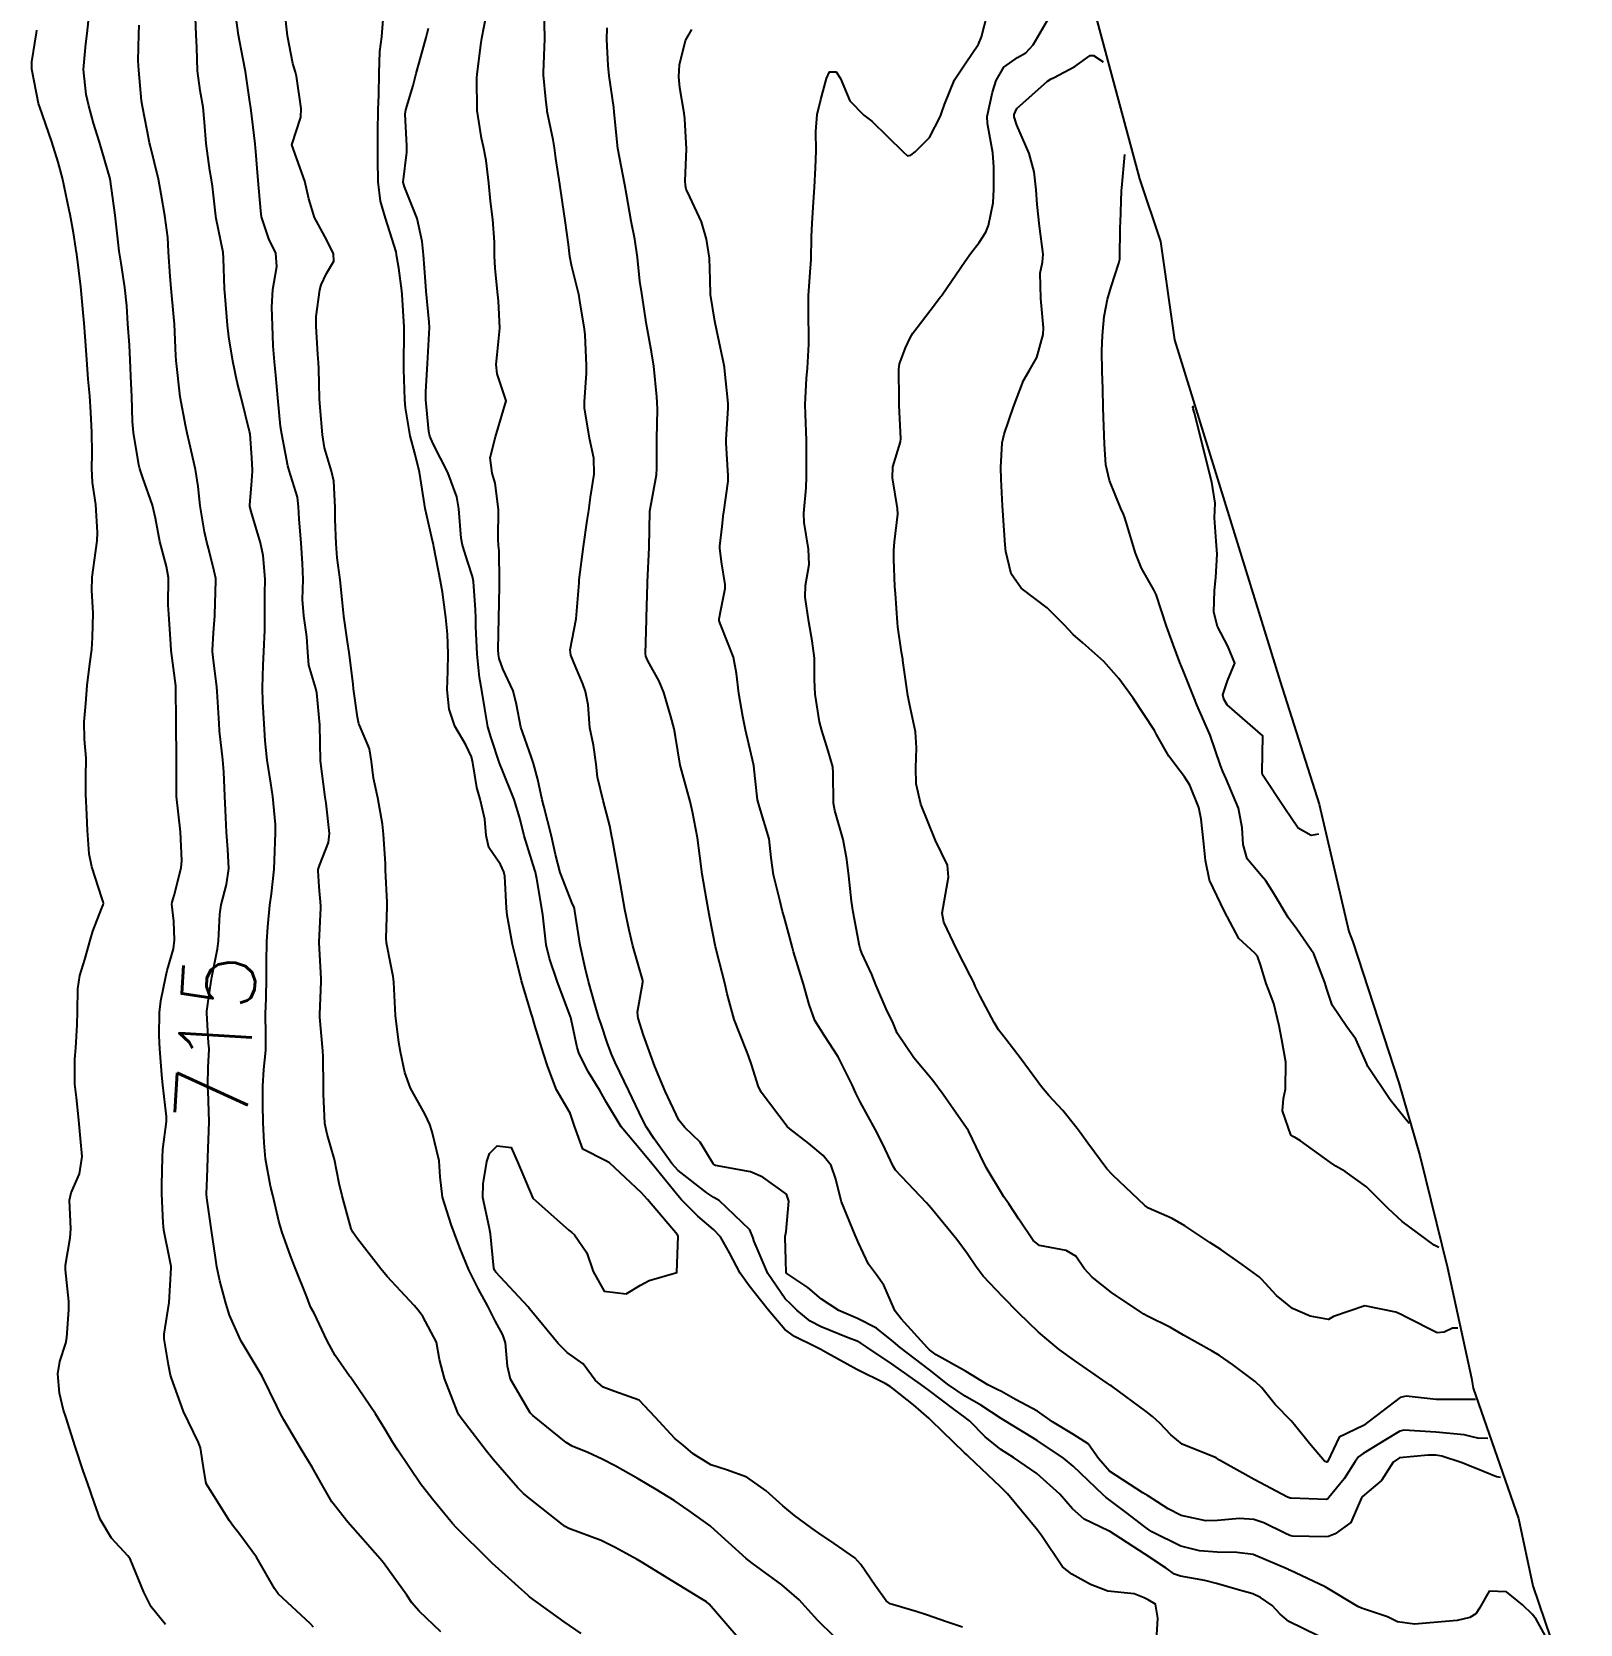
# Model space of a CAD drawing. Header units: metres. Extents: x 292545 to 299085, y 7450245 to 7463078.
# Drawn here: x 298831.6 to 298917.1, y 7450849.8 to 7450937.7 of the extents above; entities that cross this region are included whole.
import ezdxf
from ezdxf.enums import TextEntityAlignment as Align

# ---------------------------------------------------------------- set-up
doc = ezdxf.new("R2010")
doc.units = ezdxf.units.M
for name, color, linetype in [('Area', 45, 'Continuous'), ('Cotas', 45, 'Continuous'), ('Curvas de Nivel 1m', 11, 'Continuous'), ('Curvas de Nivel 5m', 15, 'Continuous')]:
    doc.layers.add(name, color=color, linetype=linetype)
doc.styles.add('Style-STANDARD', font='STANDARD.shx')

msp = doc.modelspace()

# ---------------------------------------------------------------- linework, layer by layer
at = {"layer": 'Area'}
msp.add_polyline3d([(298890.093, 7450939.539, 725.588), (298892.752, 7450929.602, 727.758), (298893.92, 7450926.142, 727.828), (298894.697, 7450920.714, 728.158), (298900.518, 7450901.853, 732.198), (298902.676, 7450895.09, 732.568), (298904.31, 7450888.056, 727.288), (298904.531, 7450887.484, 727.279), (298907.076, 7450879.709, 727.548), (298908.239, 7450875.698, 727.298), (298909.751, 7450869.486, 726.638), (298911.09, 7450863.393, 725.148), (298911.171, 7450862.847, 727.898), (298913.67, 7450855.651, 731.018), (298914.462, 7450851.941, 725.888), (298917.081, 7450844.238, 730.088)], dxfattribs=at)
at = {"layer": 'Curvas de Nivel 1m', "flags": 128}
for points, elevation in [([(298861.934, 7450849.3), (298860.989, 7450849.954), (298859.089, 7450851.329), (298859.004, 7450851.399), (298858.469, 7450851.88), (298857.03, 7450853.183), (298856.837, 7450853.362), (298855.05, 7450855.132), (298854.831, 7450855.382), (298853.733, 7450856.727), (298853.188, 7450857.399), (298853.075, 7450857.556), (298851.807, 7450859.419), (298851.53, 7450859.846), (298851.114, 7450860.563), (298850.58, 7450861.435), (298849.333, 7450863.265), (298849.199, 7450863.45), (298849.154, 7450863.515), (298848.356, 7450864.653), (298847.911, 7450865.463), (298847.188, 7450866.983), (298847.02, 7450867.302), (298846.941, 7450867.474), (298846.791, 7450867.885), (298846.149, 7450869.486), (298845.893, 7450870.154), (298845.416, 7450871.497), (298845.251, 7450872.067), (298844.911, 7450873.504), (298844.792, 7450873.99), (298844.502, 7450875.508), (298844.428, 7450876.383), (298844.384, 7450877.509), (298844.356, 7450878.481), (298844.354, 7450879.51), (298844.427, 7450880.435), (298844.533, 7450881.508), (298844.535, 7450882.345), (298844.518, 7450883.509), (298844.546, 7450884.358), (298844.564, 7450885.508), (298844.563, 7450886.367), (298844.59, 7450887.508), (298844.632, 7450888.321), (298844.748, 7450889.507), (298844.835, 7450890.141), (298844.985, 7450891.505), (298845.009, 7450891.984), (298845.06, 7450893.504), (298845.057, 7450893.958), (298844.913, 7450895.506), (298844.801, 7450896.247), (298844.594, 7450897.51), (298844.498, 7450898.582), (298844.439, 7450899.511), (298844.365, 7450900.742), (298844.346, 7450901.513), (298844.375, 7450902.753), (298844.419, 7450903.512), (298844.471, 7450904.681), (298844.467, 7450905.512), (298844.477, 7450906.7), (298844.499, 7450907.512), (298844.383, 7450908.816), (298844.227, 7450909.515), (298843.719, 7450911.246), (298843.65, 7450911.521), (298843.643, 7450911.601), (298843.735, 7450912.691), (298843.794, 7450913.468), (298843.791, 7450913.52), (298843.753, 7450914.206), (298843.658, 7450915.521), (298843.635, 7450915.661), (298843.161, 7450917.526), (298842.95, 7450918.38), (298842.705, 7450919.531), (298842.488, 7450920.879), (298842.413, 7450921.534), (298842.275, 7450923.12), (298842.25, 7450923.536), (298842.195, 7450925.23), (298842.164, 7450925.537), (298841.906, 7450926.873), (298841.788, 7450927.418), (298841.772, 7450927.542), (298841.588, 7450929.204), (298841.53, 7450929.546), (298841.433, 7450930.056), (298841.233, 7450931.551), (298841.145, 7450932.723), (298841.066, 7450933.554), (298840.909, 7450934.473), (298840.764, 7450935.559), (298840.715, 7450936.86), (298840.686, 7450937.553), (298840.627, 7450938.974)], 716), ([(298875.907, 7450849.131), (298874.992, 7450850.014), (298874.466, 7450850.616), (298873.966, 7450851.156), (298873.015, 7450851.991), (298871.369, 7450853.187), (298871.036, 7450853.452), (298869.087, 7450855.21), (298869.053, 7450855.24), (298867.905, 7450856.071), (298867.067, 7450856.646), (298866.079, 7450857.25), (298865.082, 7450857.839), (298863.805, 7450858.567), (298863.098, 7450858.934), (298862.296, 7450859.298), (298861.445, 7450859.644), (298861.108, 7450859.84), (298859.262, 7450861.329), (298859.125, 7450861.492), (298858.042, 7450863.347), (298857.862, 7450864.052), (298857.76, 7450865.351), (298857.607, 7450865.783), (298857.185, 7450866.569), (298856.784, 7450867.364), (298856.263, 7450868.313), (298855.726, 7450869.375), (298855.235, 7450870.599), (298854.95, 7450871.383), (298854.76, 7450871.875), (298854.278, 7450873.39), (298854.157, 7450874.514), (298854.088, 7450875.392), (298853.709, 7450876.996), (298853.589, 7450877.397), (298853.321, 7450877.959), (298852.508, 7450879.413), (298852.202, 7450880.268), (298851.958, 7450881.421), (298851.865, 7450881.919), (298851.678, 7450883.426), (298851.586, 7450885.251), (298851.578, 7450885.428), (298851.56, 7450885.574), (298851.421, 7450886.206), (298851.187, 7450887.432), (298851.174, 7450887.696), (298851.22, 7450889.432), (298851.218, 7450889.68), (298851.142, 7450891.433), (298851.127, 7450891.793), (298851.03, 7450893.435), (298850.968, 7450893.978), (298850.704, 7450895.438), (298850.469, 7450896.515), (298850.357, 7450897.442), (298850.257, 7450898.137), (298849.692, 7450899.448), (298849.659, 7450899.524), (298849.587, 7450899.878), (298849.371, 7450901.452), (298849.341, 7450901.717), (298849.132, 7450903.455), (298849.041, 7450904.047), (298848.839, 7450905.458), (298848.747, 7450906.374), (298848.626, 7450907.46), (298848.468, 7450908.679), (298848.409, 7450909.463), (298848.362, 7450910.815), (298848.352, 7450911.464), (298848.282, 7450912.92), (298848.151, 7450913.466), (298847.762, 7450914.758), (298847.654, 7450915.472), (298847.512, 7450917.196), (298847.499, 7450917.474), (298847.455, 7450919.121), (298847.428, 7450919.474), (298847.394, 7450919.899), (298847.308, 7450921.475), (298847.314, 7450922.009), (298847.505, 7450923.474), (298847.583, 7450923.755), (298847.872, 7450924.387), (298848.278, 7450925.067), (298848.266, 7450925.466), (298847.894, 7450926.215), (298847.222, 7450927.477), (298846.897, 7450928.506), (298846.686, 7450929.482), (298845.963, 7450931.49), (298846.455, 7450933.008), (298846.484, 7450933.485), (298846.222, 7450935.266), (298846.158, 7450935.488), (298846.01, 7450935.979), (298845.721, 7450937.495), (298845.551, 7450939.001)], 718), ([(298915.933, 7450847.76), (298914.646, 7450850.086), (298914.439, 7450850.366), (298913.906, 7450850.88), (298913.012, 7450851.611), (298912.064, 7450851.648), (298911.53, 7450850.705), (298911.319, 7450850.388), (298910.998, 7450850.185), (298910.29, 7450850.015), (298908.995, 7450849.912), (298907.934, 7450849.81), (298906.995, 7450849.951), (298906.447, 7450850.218), (298905.002, 7450850.701), (298904.805, 7450850.792), (298903.014, 7450851.88), (298901.059, 7450852.793), (298901.023, 7450852.805), (298900.976, 7450852.831), (298899.035, 7450853.66), (298898.125, 7450853.78), (298897.037, 7450853.794), (298896.064, 7450853.863), (298895.041, 7450854.117), (298893.445, 7450854.924), (298893.207, 7450855.081), (298893.056, 7450855.195), (298892.024, 7450855.98), (298891.07, 7450856.696), (298890.922, 7450856.803), (298890.746, 7450856.955), (298889.096, 7450858.549), (298888.564, 7450858.985), (298887.112, 7450859.954), (298885.355, 7450861.018), (298885.124, 7450861.177), (298884.003, 7450861.908), (298883.136, 7450862.4), (298882.163, 7450863.06), (298881.155, 7450863.849), (298879.545, 7450865.086), (298879.176, 7450865.405), (298878.229, 7450866.15), (298877.189, 7450866.683), (298876.154, 7450867.13), (298875.202, 7450867.762), (298874.454, 7450868.394), (298873.281, 7450869.169), (298873.252, 7450869.198), (298873.231, 7450869.938), (298873.201, 7450871.17), (298873.198, 7450871.215), (298873.246, 7450871.498), (298873.403, 7450873.168), (298873.269, 7450873.559), (298871.968, 7450874.498), (298871.287, 7450874.786), (298869.359, 7450875.142), (298869.292, 7450875.163), (298869.239, 7450875.211), (298868.503, 7450876.42), (298867.651, 7450877.235), (298867.319, 7450877.648), (298866.571, 7450879.248), (298866.003, 7450880.607), (298865.76, 7450881.256), (298865.374, 7450882.333), (298865.085, 7450883.263), (298865.041, 7450883.611), (298865.335, 7450885.261), (298865.334, 7450885.341), (298864.795, 7450887.266), (298864.585, 7450888.129), (298864.345, 7450889.271), (298864.104, 7450890.646), (298863.997, 7450891.275), (298863.657, 7450893.123), (298863.63, 7450893.279), (298863.512, 7450893.885), (298863.143, 7450895.286), (298862.83, 7450896.575), (298862.763, 7450897.292), (298862.618, 7450898.349), (298862.421, 7450899.297), (298862.33, 7450900.56), (298862.182, 7450901.301), (298862.023, 7450901.72), (298861.617, 7450902.687), (298861.363, 7450903.313), (298861.332, 7450903.608), (298861.653, 7450905.31), (298861.822, 7450907.308), (298861.834, 7450907.467), (298862.055, 7450909.305), (298862.275, 7450910.741), (298862.355, 7450911.301), (298862.457, 7450912.026), (298862.654, 7450913.296), (298862.639, 7450914.184), (298862.391, 7450915.294), (298862.122, 7450916.962), (298862.117, 7450917.297), (298862.226, 7450918.878), (298862.236, 7450919.296), (298862.147, 7450920.988), (298862.112, 7450921.297), (298861.859, 7450922.862), (298861.798, 7450923.236), (298861.782, 7450923.301), (298861.407, 7450924.836), (298861.318, 7450925.308), (298861.227, 7450925.976), (298861.046, 7450927.313), (298860.901, 7450928.294), (298860.755, 7450929.318), (298860.541, 7450930.735), (298860.457, 7450931.323), (298860.394, 7450931.751), (298860.064, 7450933.329), (298860.054, 7450933.399), (298859.99, 7450934.003), (298859.862, 7450935.331), (298859.858, 7450935.479), (298859.924, 7450937.331), (298859.925, 7450937.44), (298859.876, 7450939.332)], 722), ([(298910.333, 7450866.15), (298910.039, 7450866.159), (298909.579, 7450865.941), (298909.185, 7450865.906), (298907.468, 7450866.757), (298907.194, 7450866.907), (298906.914, 7450867.045), (298905.199, 7450867.391), (298903.465, 7450866.806), (298903.191, 7450866.643), (298902.172, 7450866.82), (298901.197, 7450867.251), (298900.328, 7450867.967), (298899.491, 7450868.856), (298899.355, 7450868.988), (298899.225, 7450869.09), (298898.424, 7450869.675), (298897.239, 7450870.499), (298896.642, 7450870.886), (298895.252, 7450871.804), (298894.556, 7450872.21), (298893.262, 7450872.789), (298893.055, 7450872.932), (298891.288, 7450874.595), (298890.954, 7450874.953), (298889.9, 7450876.371), (298889.475, 7450876.968), (298889.315, 7450877.187), (298888.516, 7450878.174), (298887.749, 7450878.994), (298887.34, 7450879.475), (298886.229, 7450881.011), (298885.374, 7450882.105), (298884.974, 7450882.621), (298884.728, 7450883.03), (298883.96, 7450884.486), (298883.693, 7450885.046), (298883.607, 7450885.239), (298883.418, 7450885.594), (298882.674, 7450887.058), (298881.949, 7450888.564), (298881.859, 7450889.066), (298882.106, 7450890.431), (298882.219, 7450891.059), (298882.149, 7450891.719), (298881.503, 7450893.07), (298880.688, 7450895.078), (298880.421, 7450896.204), (298880.403, 7450897.081), (298880.453, 7450898.192), (298880.386, 7450899.082), (298880.063, 7450900.618), (298879.96, 7450901.086), (298879.691, 7450903.02), (298879.683, 7450903.089), (298879.627, 7450903.473), (298879.424, 7450904.877), (298879.404, 7450905.094), (298879.29, 7450906.717), (298879.259, 7450907.096), (298879.19, 7450908.6), (298879.196, 7450909.095), (298879.237, 7450909.557), (298879.421, 7450911.093), (298879.406, 7450911.414), (298879.127, 7450913.096), (298879.145, 7450913.7), (298879.559, 7450915.092), (298879.587, 7450915.271), (298879.496, 7450917.093), (298879.483, 7450917.406), (298879.467, 7450919.093), (298879.512, 7450919.399), (298879.831, 7450920.268), (298880.095, 7450920.832), (298880.252, 7450921.086), (298881.436, 7450922.652), (298881.761, 7450923.071), (298881.808, 7450923.126), (298881.864, 7450923.192), (298883.129, 7450925.051), (298883.442, 7450925.495), (298883.899, 7450926.081), (298884.277, 7450926.667), (298884.418, 7450927.035), (298884.674, 7450928.284), (298884.722, 7450929.032), (298884.724, 7450930.253), (298884.652, 7450931.033), (298884.363, 7450932.651), (298884.356, 7450933.036), (298884.65, 7450934.38), (298884.849, 7450935.032), (298885.27, 7450935.772), (298886.022, 7450936.297), (298886.485, 7450936.555), (298886.893, 7450937.007), (298888.053, 7450938.99)], 726), ([(298847.166, 7450849.658), (298846.986, 7450849.837), (298845.218, 7450851.498), (298845.007, 7450851.78), (298844.005, 7450853.51), (298843.046, 7450854.841), (298842.74, 7450855.215), (298842.529, 7450855.528), (298841.573, 7450857.045), (298841.249, 7450857.548), (298841.207, 7450857.671), (298841.092, 7450858.466), (298840.928, 7450859.552), (298840.812, 7450859.846), (298839.982, 7450861.561), (298839.314, 7450863.405), (298839.268, 7450863.569), (298839.159, 7450864.131), (298838.919, 7450865.573), (298838.921, 7450865.827), (298839.193, 7450867.57), (298839.3, 7450869.491), (298839.294, 7450869.569), (298839.227, 7450869.936), (298838.895, 7450871.573), (298838.852, 7450871.971), (298838.792, 7450873.575), (298838.788, 7450874.065), (298838.817, 7450875.575), (298838.848, 7450876.024), (298839.048, 7450877.573), (298839.048, 7450877.841), (298838.845, 7450879.575), (298838.79, 7450880.135), (298838.677, 7450881.577), (298838.647, 7450882.304), (298838.655, 7450883.577), (298838.735, 7450884.235), (298839.003, 7450885.574), (298839.084, 7450885.906), (298839.428, 7450887.096), (298839.49, 7450887.569), (298839.449, 7450888.626), (298839.348, 7450889.571), (298839.354, 7450889.681), (298839.468, 7450890.049), (298839.86, 7450891.564), (298839.895, 7450891.972), (298839.81, 7450893.565), (298839.597, 7450895.504), (298839.588, 7450895.569), (298839.59, 7450895.626), (298839.595, 7450897.569), (298839.583, 7450899.57), (298839.56, 7450901.57), (298839.553, 7450901.621), (298839.311, 7450903.573), (298839.286, 7450903.915), (298839.172, 7450905.575), (298839.143, 7450906.09), (298839.154, 7450907.575), (298839.053, 7450908.202), (298838.683, 7450909.58), (298838.431, 7450910.864), (298838.263, 7450911.585), (298837.738, 7450913.093), (298837.574, 7450913.592), (298837.519, 7450913.82), (298837.216, 7450915.596), (298837.162, 7450916.213), (298837.125, 7450917.597), (298837.096, 7450918.301), (298837.045, 7450919.598), (298836.994, 7450920.43), (298836.916, 7450921.599), (298836.857, 7450922.596), (298836.75, 7450923.601), (298836.535, 7450924.952), (298836.438, 7450925.605), (298836.242, 7450927.274), (298836.203, 7450927.607), (298835.933, 7450929.61), (298835.352, 7450931.619), (298835.021, 7450932.672), (298834.75, 7450933.628), (298834.614, 7450934.255), (298834.461, 7450935.633), (298834.591, 7450937.065), (298834.666, 7450937.631), (298834.743, 7450938.333)], 714), ([(298870.499, 7450849.195), (298869, 7450850.93), (298868.845, 7450851.056), (298868.577, 7450851.216), (298867.017, 7450852.181), (298865.248, 7450853.258), (298865.034, 7450853.384), (298863.811, 7450854.049), (298863.044, 7450854.433), (298861.254, 7450855.105), (298861.052, 7450855.204), (298860.903, 7450855.311), (298859.067, 7450856.775), (298858.761, 7450857.026), (298858.446, 7450857.339), (298857.096, 7450858.888), (298856.706, 7450859.364), (298855.308, 7450861.191), (298855.183, 7450861.379), (298855.125, 7450861.493), (298854.4, 7450863.388), (298854.124, 7450864.43), (298853.944, 7450865.392), (298853.187, 7450866.81), (298852.935, 7450867.149), (298852.718, 7450867.407), (298851.217, 7450869.016), (298850.873, 7450869.433), (298849.593, 7450871.093), (298849.327, 7450871.449), (298849.246, 7450871.633), (298848.75, 7450873.455), (298848.585, 7450874.152), (298848.312, 7450875.46), (298847.909, 7450876.862), (298847.78, 7450877.465), (298847.717, 7450879.086), (298847.713, 7450879.466), (298847.695, 7450881.132), (298847.681, 7450881.467), (298847.515, 7450883.335), (298847.512, 7450883.469), (298847.584, 7450885.295), (298847.584, 7450885.468), (298847.467, 7450887.435), (298847.471, 7450887.47), (298847.564, 7450889.366), (298847.564, 7450889.469), (298847.473, 7450890.528), (298847.409, 7450891.398), (298847.416, 7450891.471), (298847.485, 7450891.704), (298847.987, 7450892.976), (298848.039, 7450893.465), (298847.857, 7450895.138), (298847.81, 7450895.467), (298847.553, 7450897.47), (298847.512, 7450899.471), (298847.352, 7450901.226), (298847.291, 7450901.475), (298846.901, 7450902.766), (298846.847, 7450903.482), (298846.799, 7450904.319), (298846.621, 7450905.485), (298846.56, 7450906.385), (298846.585, 7450907.486), (298846.561, 7450908.366), (298846.472, 7450909.488), (298846.361, 7450910.843), (298846.333, 7450911.491), (298846.268, 7450912.032), (298845.816, 7450913.499), (298845.747, 7450913.752), (298845.406, 7450915.504), (298845.345, 7450915.937), (298845.194, 7450917.506), (298845.072, 7450918.767), (298845.001, 7450919.502), (298844.936, 7450920.394), (298844.898, 7450921.504), (298844.867, 7450922.518), (298844.917, 7450923.504), (298845.143, 7450924.769), (298845.074, 7450925.502), (298844.694, 7450926.301), (298844.294, 7450927.514), (298844.244, 7450927.843), (298844.113, 7450929.517), (298843.96, 7450931.325), (298843.938, 7450931.52), (298843.938, 7450931.545), (298843.7, 7450933.523), (298843.653, 7450933.857), (298843.397, 7450935.526), (298843.261, 7450936.281), (298843.019, 7450937.53), (298842.849, 7450938.728)], 717), ([(298882.989, 7450849.658), (298882.11, 7450849.94), (298880.996, 7450850.34), (298880.434, 7450850.515), (298879.001, 7450850.945), (298878.771, 7450851.102), (298878.168, 7450851.956), (298877.37, 7450853.117), (298877.036, 7450853.471), (298875.899, 7450854.277), (298875.05, 7450854.849), (298874.874, 7450854.965), (298874.616, 7450855.147), (298873.716, 7450855.817), (298873.065, 7450856.351), (298872.15, 7450857.179), (298871.084, 7450857.937), (298869.959, 7450858.333), (298869.094, 7450858.622), (298868.111, 7450859.225), (298867.568, 7450859.694), (298867.111, 7450860.074), (298866.026, 7450861.251), (298865.137, 7450862.182), (298863.746, 7450862.672), (298863.147, 7450862.903), (298862.714, 7450863.287), (298862.052, 7450864.187), (298861.168, 7450864.807), (298860.657, 7450865.315), (298859.191, 7450867.096), (298859.091, 7450867.231), (298859.016, 7450867.333), (298857.221, 7450869.244), (298857.143, 7450869.361), (298857.112, 7450869.474), (298856.938, 7450871.363), (298856.861, 7450871.75), (298856.515, 7450873.367), (298856.523, 7450874.118), (298856.733, 7450875.366), (298856.869, 7450875.792), (298857.301, 7450876.216), (298858.078, 7450876.126), (298858.428, 7450875.343), (298859.263, 7450873.33), (298861.246, 7450871.575), (298861.394, 7450871.458), (298861.563, 7450871.305), (298862.246, 7450870.308), (298862.598, 7450869.289), (298863.207, 7450868.2), (298864.414, 7450868.059), (298865.212, 7450868.536), (298865.689, 7450868.782), (298867.223, 7450869.24), (298867.297, 7450871.239), (298867.277, 7450871.274), (298867.244, 7450871.305), (298865.598, 7450873.257), (298865.268, 7450873.621), (298863.497, 7450875.278), (298863.294, 7450875.389), (298862.032, 7450876.03), (298861.575, 7450877.306), (298861.324, 7450878.029), (298860.569, 7450879.318), (298860.091, 7450880.587), (298859.851, 7450881.325), (298859.378, 7450882.871), (298859.243, 7450883.331), (298859.167, 7450883.551), (298858.647, 7450885.338), (298858.379, 7450886.385), (298858.145, 7450887.343), (298857.849, 7450888.954), (298857.815, 7450889.346), (298857.721, 7450891.108), (298857.674, 7450891.348), (298857.487, 7450891.759), (298856.833, 7450892.696), (298856.683, 7450893.362), (298856.617, 7450894.263), (298856.355, 7450895.368), (298856.18, 7450896.011), (298855.964, 7450897.374), (298855.883, 7450897.701), (298855.563, 7450898.352), (298854.957, 7450899.386), (298854.648, 7450900.328), (298854.544, 7450901.391), (298854.573, 7450902.431), (298854.591, 7450903.39), (298854.559, 7450904.471), (298854.471, 7450905.392), (298854.279, 7450906.782), (298854.179, 7450907.395), (298853.803, 7450909.288), (298853.782, 7450909.399), (298853.699, 7450909.789), (298853.331, 7450911.404), (298853.247, 7450911.885), (298853.008, 7450913.407), (298852.774, 7450914.393), (298852.503, 7450915.413), (298852.239, 7450916.965), (298852.208, 7450917.416), (298852.153, 7450919.073), (298852.15, 7450919.417), (298852.168, 7450921.087), (298852.159, 7450921.417), (298852.052, 7450923.227), (298852.039, 7450923.418), (298851.875, 7450924.674), (298851.764, 7450925.304), (298851.749, 7450925.422), (298851.725, 7450925.583), (298851.141, 7450927.432), (298850.858, 7450928.372), (298850.726, 7450929.438), (298850.711, 7450930.679), (298850.715, 7450931.439), (298850.714, 7450932.182), (298850.728, 7450933.439), (298850.767, 7450934.215), (298850.791, 7450935.438), (298850.826, 7450936.632), (298850.928, 7450937.437), (298850.997, 7450938.391)], 719), ([(298902.621, 7450849.179), (298900.994, 7450849.962), (298900.525, 7450850.364), (298900.079, 7450850.844), (298899.443, 7450851.289), (298899.009, 7450851.49), (298898.152, 7450851.728), (298897.015, 7450852.055), (298896.356, 7450852.23), (298895.019, 7450852.461), (298894.696, 7450852.582), (298894.224, 7450852.912), (298893.035, 7450853.704), (298891.099, 7450854.95), (298891.053, 7450854.977), (298889.709, 7450855.62), (298889.065, 7450856.177), (298888.352, 7450856.987), (298887.09, 7450858.14), (298885.8, 7450859.013), (298885.107, 7450859.451), (298884.245, 7450860.164), (298883.37, 7450861.046), (298883.231, 7450861.155), (298883.125, 7450861.224), (298882.501, 7450861.684), (298881.139, 7450862.712), (298880.664, 7450863.075), (298879.159, 7450864.138), (298877.698, 7450865.112), (298877.382, 7450865.324), (298877.176, 7450865.432), (298876.671, 7450865.632), (298875.184, 7450866.227), (298874.579, 7450866.541), (298873.833, 7450867.16), (298873.506, 7450867.474), (298873.202, 7450867.779), (298872.232, 7450869.18), (298871.482, 7450870.947), (298871.415, 7450871.188), (298871.247, 7450871.579), (298869.545, 7450873.207), (298869.265, 7450873.369), (298868.864, 7450873.621), (298867.287, 7450874.869), (298866.943, 7450875.243), (298865.958, 7450876.601), (298865.539, 7450877.258), (298865.319, 7450877.676), (298864.559, 7450879.268), (298863.81, 7450880.824), (298863.613, 7450881.278), (298863.369, 7450881.93), (298863.031, 7450882.936), (298862.918, 7450883.287), (298862.7, 7450883.984), (298862.344, 7450885.296), (298862.161, 7450886.04), (298861.876, 7450887.303), (298861.585, 7450889.184), (298861.576, 7450889.308), (298861.548, 7450889.393), (298861.465, 7450889.561), (298860.776, 7450891.317), (298860.511, 7450892.302), (298860.293, 7450893.322), (298859.873, 7450894.981), (298859.786, 7450895.327), (298859.544, 7450896.443), (298859.308, 7450897.332), (298859.18, 7450897.71), (298858.613, 7450899.34), (298858.357, 7450900.577), (298858.174, 7450901.344), (298857.615, 7450902.559), (298857.401, 7450903.133), (298857.366, 7450903.354), (298857.361, 7450903.619), (298857.389, 7450905.354), (298857.423, 7450907.106), (298857.425, 7450907.354), (298857.41, 7450909.074), (298857.381, 7450909.355), (298857.349, 7450909.705), (298857.367, 7450911.355), (298857.19, 7450912.811), (298857.026, 7450913.361), (298856.912, 7450914.207), (298857.199, 7450915.359), (298857.793, 7450917.35), (298857.292, 7450918.842), (298857.241, 7450919.359), (298857.296, 7450919.882), (298857.452, 7450921.356), (298857.372, 7450922.872), (298857.312, 7450923.358), (298857.185, 7450924.669), (298857.148, 7450925.361), (298857.148, 7450926.107), (298857.056, 7450927.363), (298856.928, 7450928.37), (298856.838, 7450929.366), (298856.696, 7450930.625), (298856.553, 7450931.371), (298856.44, 7450931.845), (298856.19, 7450933.368), (298856.184, 7450935.186), (298856.198, 7450935.368), (298856.401, 7450936.992), (298856.459, 7450937.366), (298856.715, 7450938.695)], 721), ([(298838.985, 7450849.807), (298838.195, 7450850.782), (298837.8, 7450851.582), (298837.031, 7450853.432), (298836.918, 7450853.592), (298836.001, 7450854.564), (298835.386, 7450855.615), (298835.066, 7450856.491), (298834.675, 7450857.624), (298834.439, 7450858.277), (298834.012, 7450859.631), (298833.491, 7450861.264), (298833.366, 7450861.638), (298833.137, 7450862.572), (298833.054, 7450863.641), (298833.16, 7450864.318), (298833.483, 7450865.324), (298833.547, 7450865.636), (298833.657, 7450867.167), (298833.645, 7450867.635), (298833.471, 7450869.385), (298833.476, 7450869.637), (298833.732, 7450871.141), (298833.767, 7450871.635), (298833.687, 7450873.216), (298833.775, 7450873.635), (298834.243, 7450874.671), (298834.382, 7450875.629), (298834.297, 7450876.636), (298834.214, 7450877.631), (298834.068, 7450878.896), (298833.984, 7450879.634), (298833.988, 7450881.003), (298834.04, 7450881.633), (298834.113, 7450882.901), (298834.125, 7450883.633), (298834.142, 7450884.896), (298834.267, 7450885.631), (298834.541, 7450886.509), (298834.848, 7450887.626), (298834.982, 7450888.082), (298835.458, 7450889.3), (298835.551, 7450889.53), (298835.566, 7450889.618), (298835.545, 7450889.7), (298835.466, 7450889.914), (298834.925, 7450891.626), (298834.783, 7450892.334), (298834.686, 7450893.628), (298834.642, 7450894.502), (298834.587, 7450895.629), (298834.597, 7450896.574), (298834.602, 7450897.63), (298834.52, 7450898.679), (298834.504, 7450899.631), (298834.583, 7450900.64), (298834.665, 7450901.629), (298834.819, 7450902.826), (298834.916, 7450903.621), (298834.961, 7450904.292), (298835.002, 7450905.62), (298834.917, 7450906.873), (298834.936, 7450907.621), (298835.149, 7450909.08), (298835.215, 7450909.617), (298835.244, 7450910.073), (298835.143, 7450911.619), (298834.952, 7450912.839), (298834.923, 7450913.622), (298834.937, 7450914.441), (298834.916, 7450915.623), (298834.875, 7450916.714), (298834.815, 7450917.625), (298834.729, 7450918.553), (298834.656, 7450919.627), (298834.563, 7450920.898), (298834.496, 7450921.63), (298834.447, 7450922.23), (298834.322, 7450923.633), (298834.09, 7450925.437), (298834.062, 7450925.637), (298834.036, 7450925.78), (298833.903, 7450926.618), (298833.724, 7450927.642), (298833.676, 7450927.881), (298833.301, 7450929.646), (298833.07, 7450930.524), (298832.714, 7450931.652), (298832.027, 7450933.615), (298832.01, 7450933.66), (298831.984, 7450933.77), (298831.618, 7450935.664), (298831.612, 7450936.061), (298831.866, 7450937.662), (298831.885, 7450937.811)], 713), ([(298912.683, 7450857.92), (298912.458, 7450857.958), (298911.432, 7450858.372), (298911.1, 7450858.506), (298910.562, 7450858.718), (298909.454, 7450859.083), (298909.107, 7450859.139), (298908.699, 7450859.152), (298907.105, 7450858.997), (298906.753, 7450858.765), (298906.108, 7450857.754), (298905.074, 7450856.872), (298905.034, 7450856.83), (298905.012, 7450856.791), (298904.421, 7450855.435), (298903.564, 7450854.805), (298903.198, 7450854.661), (298903.05, 7450854.636), (298901.211, 7450854.668), (298901.051, 7450854.706), (298900.785, 7450854.834), (298899.624, 7450855.417), (298899.06, 7450855.602), (298898.271, 7450855.658), (298897.059, 7450855.538), (298896.423, 7450855.522), (298895.062, 7450855.817), (298894.346, 7450856.191), (298893.19, 7450856.928), (298893.074, 7450856.996), (298892.932, 7450857.075), (298891.093, 7450858.272), (298890.484, 7450858.959), (298889.916, 7450859.773), (298889.116, 7450860.287), (298887.95, 7450860.992), (298887.129, 7450861.582), (298885.918, 7450862.229), (298885.139, 7450862.655), (298884.894, 7450862.777), (298884.381, 7450863.031), (298883.154, 7450863.775), (298881.539, 7450864.695), (298881.171, 7450864.957), (298881.045, 7450865.071), (298879.598, 7450866.677), (298879.261, 7450867.089), (298879.195, 7450867.255), (298878.651, 7450868.535), (298878.229, 7450869.105), (298877.802, 7450869.685), (298877.24, 7450870.868), (298877.143, 7450871.121), (298877.066, 7450871.3), (298876.302, 7450873.13), (298875.968, 7450874.447), (298875.735, 7450875.136), (298875.298, 7450875.697), (298874.505, 7450876.352), (298873.45, 7450877.159), (298873.315, 7450877.289), (298871.872, 7450879.182), (298871.698, 7450879.536), (298871.358, 7450880.655), (298871.169, 7450881.192), (298871.035, 7450881.524), (298870.379, 7450883.2), (298869.99, 7450884.619), (298869.863, 7450885.205), (298869.43, 7450886.906), (298869.368, 7450887.147), (298869.355, 7450887.211), (298869.045, 7450888.813), (298868.962, 7450889.217), (298868.847, 7450889.835), (298868.62, 7450891.223), (298868.49, 7450892.223), (298868.351, 7450893.227), (298868.081, 7450894.668), (298867.952, 7450895.226), (298867.548, 7450896.7), (298867.432, 7450897.112), (298867.407, 7450897.232), (298867.149, 7450898.817), (298867.064, 7450899.238), (298866.894, 7450899.929), (298866.506, 7450901.246), (298866.233, 7450901.875), (298865.62, 7450902.988), (298865.499, 7450903.261), (298865.478, 7450903.409), (298865.539, 7450905.261), (298865.544, 7450905.371), (298865.599, 7450907.261), (298865.598, 7450907.336), (298865.693, 7450909.26), (298865.723, 7450911.26), (298866.087, 7450913.255), (298866.115, 7450913.623), (298866.118, 7450915.255), (298866.152, 7450916.89), (298866.136, 7450917.255), (298866.105, 7450917.564), (298865.943, 7450919.258), (298865.825, 7450920.058), (298865.599, 7450921.262), (298865.548, 7450921.561), (298865.277, 7450923.266), (298865.182, 7450923.954), (298865.051, 7450925.268), (298864.891, 7450926.277), (298864.687, 7450927.272), (298864.437, 7450928.766), (298864.354, 7450929.276), (298863.963, 7450931.28), (298863.766, 7450933.282), (298863.735, 7450933.533), (298863.49, 7450935.285), (298863.431, 7450935.866), (298863.356, 7450937.287), (298863.378, 7450937.948)], 723), ([(298911.993, 7450860.07), (298911.429, 7450860.078), (298911.117, 7450860.163), (298910.678, 7450860.276), (298909.12, 7450860.425), (298907.349, 7450860.529), (298907.12, 7450860.475), (298906.344, 7450860.001), (298905.107, 7450859.239), (298904.846, 7450859.052), (298904.668, 7450858.794), (298904.048, 7450857.841), (298903.21, 7450856.809), (298903.147, 7450856.735), (298903.072, 7450856.706), (298901.134, 7450856.767), (298901.072, 7450856.775), (298901.03, 7450856.788), (298900.931, 7450856.832), (298899.087, 7450857.808), (298897.18, 7450858.879), (298897.103, 7450858.926), (298896.994, 7450858.991), (298895.112, 7450859.759), (298894.481, 7450860.274), (298893.873, 7450860.919), (298893.479, 7450861.278), (298893.129, 7450861.558), (298891.228, 7450862.949), (298891.144, 7450863.01), (298890.972, 7450863.126), (298889.164, 7450864.377), (298888.325, 7450864.988), (298887.182, 7450865.945), (298886.079, 7450867.011), (298885.206, 7450867.896), (298884.131, 7450869.036), (298883.731, 7450869.546), (298883.235, 7450870.286), (298882.672, 7450871.056), (298881.26, 7450872.783), (298881.006, 7450873.073), (298879.29, 7450874.887), (298879.154, 7450875.092), (298878.566, 7450876.361), (298878.183, 7450877.107), (298877.336, 7450878.657), (298877.1, 7450879.122), (298876.889, 7450879.583), (298876.131, 7450881.132), (298875.374, 7450882.292), (298874.842, 7450883.145), (298874.517, 7450884.028), (298874.2, 7450885.152), (298873.662, 7450886.926), (298873.598, 7450887.158), (298873.439, 7450887.775), (298873.142, 7450888.857), (298873.055, 7450889.166), (298872.919, 7450889.71), (298872.544, 7450891.174), (298872.431, 7450892.114), (298872.305, 7450893.178), (298871.781, 7450894.934), (298871.703, 7450895.187), (298871.673, 7450895.327), (298871.546, 7450896.498), (298871.465, 7450897.191), (298871.447, 7450897.298), (298871.012, 7450899.196), (298870.862, 7450899.919), (298870.637, 7450901.2), (298870.518, 7450902.297), (298870.345, 7450903.203), (298869.649, 7450904.964), (298869.559, 7450905.211), (298869.553, 7450905.312), (298869.66, 7450905.881), (298869.885, 7450906.994), (298869.877, 7450907.208), (298869.686, 7450908.468), (298869.585, 7450909.211), (298869.582, 7450909.324), (298869.711, 7450910.412), (298869.801, 7450911.13), (298869.812, 7450911.209), (298870.041, 7450912.906), (298870.052, 7450913.207), (298869.944, 7450915.025), (298869.946, 7450915.208), (298870.056, 7450916.94), (298870.051, 7450917.207), (298869.856, 7450919.166), (298869.851, 7450919.21), (298869.816, 7450919.384), (298869.432, 7450921.214), (298869.313, 7450921.75), (298869.072, 7450923.218), (298869.048, 7450924.041), (298869.011, 7450925.219), (298868.854, 7450926.265), (298868.571, 7450927.223), (298867.927, 7450928.615), (298867.73, 7450929.032), (298867.687, 7450929.234), (298867.675, 7450929.496), (298867.741, 7450931.233), (298867.667, 7450932.922), (298867.621, 7450933.235), (298867.38, 7450934.623), (298867.318, 7450935.24), (298867.363, 7450935.889), (298867.7, 7450937.235), (298868.039, 7450937.847)], 724), ([(298909.273, 7450870.61), (298909.241, 7450870.621), (298909.018, 7450870.742), (298907.256, 7450872.049), (298906.488, 7450872.768), (298905.281, 7450873.969), (298904.118, 7450874.798), (298903.591, 7450875.101), (298903.298, 7450875.296), (298901.644, 7450876.492), (298901.312, 7450876.7), (298901.224, 7450876.743), (298901.112, 7450876.833), (298900.648, 7450878.162), (298900.71, 7450878.839), (298900.82, 7450879.359), (298900.833, 7450880.838), (298900.615, 7450882.081), (298900.463, 7450882.844), (298900.172, 7450884.077), (298899.878, 7450884.853), (298899.742, 7450885.181), (298899.427, 7450886.214), (298899.279, 7450886.7), (298899.128, 7450886.855), (298898.236, 7450887.663), (298897.587, 7450888.878), (298897.457, 7450889.158), (298896.617, 7450890.889), (298896.402, 7450891.982), (298896.309, 7450892.892), (298896.153, 7450894.257), (298896.023, 7450894.895), (298895.541, 7450896.124), (298895.246, 7450896.601), (298895.002, 7450896.908), (298894.384, 7450897.741), (298893.693, 7450898.928), (298893.576, 7450899.148), (298892.405, 7450900.942), (298891.614, 7450902.015), (298890.784, 7450902.958), (298889.633, 7450903.997), (298889.101, 7450904.441), (298888.604, 7450904.986), (298887.657, 7450905.914), (298886.231, 7450907.014), (298885.681, 7450907.806), (298885.383, 7450909.023), (298885.342, 7450909.38), (298885.226, 7450911.025), (298885.195, 7450911.558), (298885.126, 7450913.026), (298885.102, 7450913.674), (298885.18, 7450915.026), (298885.294, 7450915.501), (298885.793, 7450917.02), (298886.349, 7450918.473), (298886.67, 7450919.011), (298887.091, 7450919.74), (298887.443, 7450921.004), (298887.465, 7450921.386), (298887.308, 7450923.006), (298887.272, 7450924.394), (298887.409, 7450924.997), (298887.437, 7450925.45), (298887.234, 7450927), (298887.116, 7450928.194), (298887.051, 7450929.003), (298886.936, 7450929.998), (298886.657, 7450931.009), (298885.976, 7450932.561), (298885.834, 7450933.021), (298885.842, 7450933.164), (298885.988, 7450933.495), (298887.674, 7450934.995), (298887.876, 7450935.12), (298888.006, 7450935.183), (298889.192, 7450935.801), (298890.024, 7450936.404), (298890.209, 7450936.417), (298890.743, 7450936.06)], 727), ([(298907.643, 7450877.45), (298907.324, 7450877.848), (298906.593, 7450878.767), (298905.36, 7450880.608), (298905.286, 7450880.781), (298904.697, 7450882.111), (298904.201, 7450882.798), (298903.401, 7450883.997), (298903.108, 7450884.813), (298902.989, 7450885.243), (298902.378, 7450886.821), (298901.446, 7450888.187), (298900.962, 7450888.835), (298900.163, 7450890.153), (298899.724, 7450890.848), (298899.486, 7450891.125), (298898.702, 7450892.069), (298898.485, 7450892.865), (298898.429, 7450893.783), (298898.223, 7450894.869), (298897.547, 7450896.483), (298897.349, 7450896.882), (298897.225, 7450897.215), (298896.652, 7450898.889), (298895.921, 7450900.574), (298895.786, 7450900.898), (298895.608, 7450901.363), (298895.167, 7450902.456), (298894.989, 7450902.91), (298894.607, 7450903.89), (298894.253, 7450904.914), (298893.669, 7450906.667), (298893.555, 7450906.922), (298892.872, 7450908.12), (298892.531, 7450908.937), (298892.013, 7450910.651), (298891.931, 7450910.947), (298891.873, 7450911.097), (298891.727, 7450911.401), (298891.092, 7450912.957), (298890.897, 7450913.813), (298890.823, 7450914.959), (298890.786, 7450915.951), (298890.752, 7450916.96), (298890.734, 7450918.03), (298890.695, 7450918.961), (298890.676, 7450920.11), (298890.705, 7450920.961), (298890.801, 7450922.008), (298890.997, 7450922.959), (298891.186, 7450923.641), (298891.62, 7450924.953), (298891.663, 7450925.175), (298891.689, 7450926.952), (298891.7, 7450927.167), (298891.762, 7450928.952), (298891.773, 7450929.113), (298891.953, 7450930.95), (298891.953, 7450930.95)], 728), ([(298902.643, 7450893.43), (298902.241, 7450893.358), (298901.512, 7450893.758), (298900.781, 7450894.837), (298899.551, 7450896.705), (298899.53, 7450896.85), (298899.573, 7450898.85), (298897.598, 7450900.574), (298897.408, 7450900.882), (298897.364, 7450901.123), (298897.613, 7450901.885), (298898.023, 7450902.874), (298897.632, 7450903.8), (298897.062, 7450904.886), (298896.866, 7450905.676), (298896.899, 7450906.888), (298896.976, 7450907.591), (298897.045, 7450908.886), (298896.989, 7450909.602), (298896.903, 7450910.888), (298896.926, 7450911.693), (298896.756, 7450912.864), (298895.789, 7450916.66), (298895.722, 7450916.901), (298895.704, 7450916.991), (298895.727, 7450917.036), (298895.749, 7450917.037), (298895.763, 7450917.03)], 729)]:
    msp.add_lwpolyline(points, dxfattribs=dict(at, elevation=elevation))
at = {"layer": 'Curvas de Nivel 5m', "flags": 128}
for points, elevation in [([(298854.186, 7450849.388), (298852.994, 7450850.531), (298852.594, 7450851.002), (298852.313, 7450851.41), (298851.029, 7450853.195), (298850.839, 7450853.432), (298849.053, 7450855.45), (298848.166, 7450856.566), (298847.654, 7450857.471), (298847.088, 7450858.492), (298846.48, 7450859.486), (298845.518, 7450861.097), (298845.296, 7450861.498), (298845.128, 7450861.847), (298844.322, 7450863.508), (298843.172, 7450865.445), (298843.145, 7450865.492), (298843.129, 7450865.521), (298842.53, 7450866.873), (298842.315, 7450867.533), (298841.982, 7450868.768), (298841.82, 7450869.541), (298841.741, 7450870.055), (298841.525, 7450871.546), (298841.27, 7450873.36), (298841.252, 7450873.55), (298841.252, 7450873.572), (298841.282, 7450874.458), (298841.322, 7450875.55), (298841.324, 7450875.58), (298841.394, 7450877.549), (298841.339, 7450879.258), (298841.317, 7450879.55), (298841.321, 7450879.573), (298841.353, 7450880.56), (298841.394, 7450881.55), (298841.392, 7450881.579), (298841.367, 7450881.915), (298841.267, 7450883.551), (298841.272, 7450883.663), (298841.398, 7450884.579), (298841.527, 7450885.423), (298841.553, 7450885.539), (298841.862, 7450887.102), (298841.907, 7450887.535), (298841.986, 7450889.004), (298842.068, 7450889.534), (298842.359, 7450890.646), (298842.486, 7450891.53), (298842.437, 7450892.587), (298842.355, 7450893.531), (298842.293, 7450894.76), (298842.274, 7450895.533), (298842.215, 7450896.865), (298842.156, 7450897.534), (298841.978, 7450899.135), (298841.947, 7450899.536), (298841.84, 7450901.299), (298841.82, 7450901.538), (298841.619, 7450903.189), (298841.585, 7450903.503), (298841.579, 7450903.541), (298841.581, 7450903.583), (298841.638, 7450904.54), (298841.708, 7450905.484), (298841.707, 7450905.539), (298841.775, 7450907.436), (298841.767, 7450907.539), (298841.677, 7450907.943), (298841.36, 7450909.215), (298841.271, 7450909.546), (298841.136, 7450910.114), (298840.906, 7450911.552), (298840.793, 7450912.613), (298840.646, 7450913.556), (298840.316, 7450915.011), (298840.19, 7450915.564), (298840.117, 7450915.906), (298839.793, 7450917.57), (298839.583, 7450919.572), (298839.561, 7450919.828), (298839.482, 7450921.574), (298839.455, 7450921.965), (298839.299, 7450923.576), (298839.241, 7450924.208), (298839.164, 7450925.577), (298839.11, 7450926.369), (298838.945, 7450927.58), (298838.753, 7450928.753), (298838.602, 7450929.583), (298838.158, 7450931.39), (298838.113, 7450931.589), (298837.97, 7450932.273), (298837.712, 7450933.593), (298837.668, 7450933.911), (298837.524, 7450935.595), (298837.489, 7450936.117), (298837.51, 7450937.595), (298837.545, 7450938.087)], 715), ([(298911.303, 7450862.22), (298911.138, 7450862.213), (298910.634, 7450862.214), (298909.138, 7450862.223), (298907.484, 7450862.412), (298907.139, 7450862.326), (298905.123, 7450860.79), (298903.779, 7450860.141), (298903.144, 7450858.81), (298903.131, 7450858.782), (298903.102, 7450858.766), (298902.968, 7450858.811), (298902.135, 7450859.797), (298901.321, 7450860.828), (298901.125, 7450861.034), (298900.237, 7450861.947), (298899.504, 7450862.855), (298899.148, 7450863.208), (298897.882, 7450864.153), (298897.169, 7450864.643), (298896.762, 7450864.884), (298895.182, 7450865.775), (298894.462, 7450866.187), (298893.192, 7450866.82), (298892.993, 7450866.932), (298891.211, 7450868.132), (298890.136, 7450868.966), (298889.707, 7450869.452), (298889.234, 7450870.126), (298888.699, 7450870.44), (298887.24, 7450870.729), (298886.888, 7450871.004), (298886.093, 7450872.173), (298885.535, 7450873.017), (298885.269, 7450873.415), (298884.299, 7450875.035), (298883.968, 7450875.708), (298883.313, 7450877.05), (298881.916, 7450879.064), (298881.351, 7450879.837), (298880.301, 7450881.081), (298879.376, 7450882.442), (298879.197, 7450882.908), (298879.121, 7450883.094), (298878.834, 7450883.655), (298878.205, 7450885.108), (298877.986, 7450885.678), (298877.43, 7450886.867), (298877.328, 7450887.121), (298877.298, 7450887.258), (298876.959, 7450889.125), (298876.855, 7450889.733), (298876.709, 7450891.128), (298876.599, 7450892.022), (298876.399, 7450893.131), (298875.937, 7450894.726), (298875.858, 7450895.137), (298875.851, 7450896.836), (298875.821, 7450897.137), (298875.562, 7450898.033), (298875.215, 7450899.144), (298875.094, 7450899.631), (298874.849, 7450901.148), (298874.815, 7450901.944), (298874.809, 7450903.148), (298874.688, 7450904.098), (298874.503, 7450905.152), (298874.304, 7450906.516), (298874.322, 7450907.154), (298874.517, 7450908.319), (298874.485, 7450909.152), (298874.245, 7450910.624), (298874.227, 7450911.155), (298874.347, 7450912.543), (298874.366, 7450913.154), (298874.366, 7450914.545), (298874.369, 7450915.154), (298874.312, 7450916.628), (298874.299, 7450917.155), (298874.37, 7450918.591), (298874.424, 7450919.154), (298874.507, 7450920.479), (298874.5, 7450921.153), (298874.477, 7450921.782), (298874.486, 7450923.154), (298874.585, 7450924.444), (298874.624, 7450925.153), (298874.644, 7450926.41), (298874.68, 7450927.152), (298874.757, 7450928.319), (298874.809, 7450929.151), (298874.878, 7450930.216), (298874.907, 7450931.15), (298874.898, 7450932.221), (298874.959, 7450933.15), (298875.161, 7450933.978), (298875.475, 7450935.145), (298875.645, 7450935.507), (298876.008, 7450935.502), (298876.257, 7450935.136), (298876.77, 7450933.908), (298877.544, 7450933.117), (298877.978, 7450932.787), (298879.716, 7450931.092), (298879.951, 7450930.881), (298880.13, 7450930.909), (298880.369, 7450931.086), (298881.165, 7450931.878), (298881.772, 7450933.072), (298881.829, 7450933.227), (298881.989, 7450933.707), (298882.539, 7450935.062), (298883.125, 7450935.945), (298883.866, 7450937.043), (298884.037, 7450937.448), (298884.358, 7450938.729)], 725), ([(298893.701, 7450848.923), (298893.764, 7450850.154), (298893.645, 7450850.924), (298893.233, 7450851.154), (298893.006, 7450851.266), (298892.457, 7450851.487), (298891.01, 7450851.636), (298890.06, 7450852.011), (298889.019, 7450852.579), (298888.501, 7450852.985), (298887.341, 7450854.704), (298887.126, 7450854.999), (298887.054, 7450855.096), (298885.477, 7450857.016), (298885.079, 7450857.405), (298883.337, 7450859.046), (298883.217, 7450859.162), (298883.105, 7450859.271), (298881.256, 7450861.069), (298881.124, 7450861.189), (298880.279, 7450861.931), (298879.14, 7450862.821), (298878.986, 7450862.937), (298878.712, 7450863.096), (298877.154, 7450863.869), (298875.544, 7450864.76), (298875.171, 7450864.98), (298874.838, 7450865.145), (298873.706, 7450865.69), (298873.182, 7450866.088), (298872.251, 7450867.179), (298871.212, 7450868.492), (298870.704, 7450869.195), (298870.118, 7450870.318), (298869.619, 7450871.206), (298869.247, 7450871.6), (298868.367, 7450872.336), (298867.469, 7450873.237), (298867.266, 7450873.476), (298865.833, 7450875.255), (298865.299, 7450875.885), (298864.146, 7450877.272), (298863.333, 7450878.619), (298862.957, 7450879.286), (298862.34, 7450880.282), (298861.822, 7450881.303), (298861.712, 7450881.65), (298861.382, 7450883.223), (298861.362, 7450883.31), (298861.353, 7450883.34), (298860.605, 7450885.318), (298860.185, 7450886.563), (298860.008, 7450887.324), (298859.817, 7450888.967), (298859.768, 7450889.327), (298859.479, 7450890.969), (298859.406, 7450891.331), (298859.376, 7450891.44), (298858.785, 7450893.337), (298858.544, 7450894.313), (298858.238, 7450895.343), (298857.55, 7450897.041), (298857.456, 7450897.256), (298857.423, 7450897.352), (298856.959, 7450898.752), (298856.782, 7450899.362), (298856.612, 7450900.34), (298856.443, 7450901.367), (298856.319, 7450902.079), (298856.198, 7450903.371), (298856.12, 7450904.899), (298856.112, 7450905.373), (298856.104, 7450905.82), (298855.991, 7450907.375), (298855.945, 7450907.645), (298855.684, 7450908.44), (298855.385, 7450909.383), (298855.318, 7450909.764), (298855.191, 7450911.385), (298855.069, 7450912.047), (298854.568, 7450913.392), (298853.767, 7450914.973), (298853.581, 7450915.402), (298853.528, 7450915.65), (298853.364, 7450917.404), (298853.357, 7450917.845), (298853.45, 7450919.404), (298853.471, 7450919.75), (298853.563, 7450921.403), (298853.551, 7450921.698), (298853.381, 7450923.405), (298853.337, 7450923.937), (298853.228, 7450925.407), (298853.157, 7450926.145), (298852.882, 7450927.41), (298852.187, 7450929.161), (298852.118, 7450929.418), (298852.304, 7450931.071), (298852.312, 7450931.417), (298852.221, 7450933.177), (298852.251, 7450933.417), (298852.655, 7450934.755), (298852.824, 7450935.412), (298853.088, 7450936.338), (298853.383, 7450937.407), (298853.514, 7450937.93)], 720)]:
    msp.add_lwpolyline(points, dxfattribs=dict(at, elevation=elevation))

# ---------------------------------------------------------------- texts
at = {"layer": 'Cotas', "style": 'Style-STANDARD'}
msp.add_text('715', height=4, rotation=86.59065, dxfattribs=at).set_placement((298841.747, 7450882.166, 715), align=Align.MIDDLE_CENTER)

doc.saveas('drawing.dxf')
